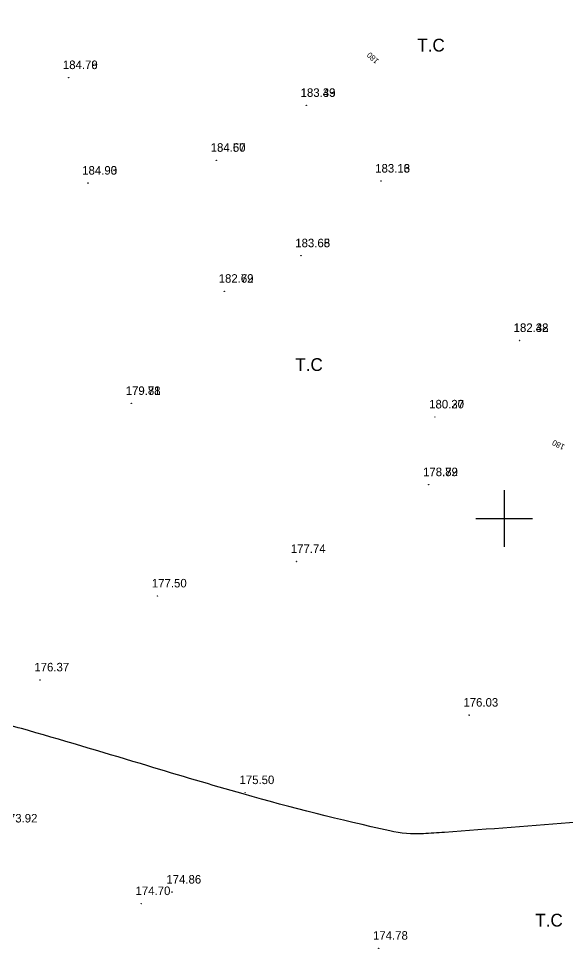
# Model space of a CAD drawing. Extents: x -83928 to -81707, y 15464 to 18601.
# Drawn here: x -83571.1 to -83377.7, y 16848.6 to 17176.1 of the extents above; entities that cross this region are included whole.
import ezdxf
from ezdxf.enums import TextEntityAlignment as Align

# ---------------------------------------------------------------- set-up
doc = ezdxf.new("R2010")
doc.units = 0
doc.header["$MEASUREMENT"] = 0
doc.linetypes.add('ACAD_ISO03W100', pattern=[30, 12, -18])
doc.linetypes.add('Parcelle', pattern=[1.2, 0.8, -0.4])
for name, color, linetype in [('ALT', 7, 'Continuous'), ('Carroyage 1', 7, 'Continuous'), ('CNiv_1', 1, 'Continuous'), ('CONST', 7, 'Continuous'), ('Cotation CN', 6, 'Continuous'), ('ECOULEMENT', 160, 'ACAD_ISO03W100'), ('POINTS', 3, 'Continuous')]:
    doc.layers.add(name, color=color, linetype=linetype)

# ---------------------------------------------------------------- blocks, each defined once
blk = doc.blocks.new('CotaCNiv')
at = {"invisible_edges": 15}
blk.add_3dface([(-0.5, -0.5), (0.5, -0.5), (0.5, 0.5), (-0.5, 0.5)], dxfattribs=at)
blk.add_3dface([(-0.5, -0.5), (0.5, -0.5), (0.5, 0.5), (-0.5, 0.5)], dxfattribs=at)
blk.add_attdef('ALTCNIV', text='', height=0.4).set_placement((0, 0), align=Align.MIDDLE)

msp = doc.modelspace()

# ---------------------------------------------------------------- linework, layer by layer
at = {"layer": 'Carroyage 1'}
for p, q in [((-83400, 17010), (-83400, 17000)), ((-83410, 17000), (-83390, 17000)), ((-83410, 17000), (-83390, 17000)), ((-83400, 17000), (-83400, 16990))]:
    msp.add_line(p, q, dxfattribs=at)
at = {"layer": 'CNiv_1', "elevation": 175}
msp.add_lwpolyline([(-83374, 16893, -0.000862), (-83421.07, 16889.46, -0.005463), (-83428.5, 16889, -0.067204), (-83440.37, 16889.98, -0.014968), (-83492, 16903, -0.004558), (-83525.6, 16912.88, 0.003638), (-83567.67, 16925.33, 0.017001), (-83587.1, 16930.23, -0.017484)], format="xyb", dxfattribs=at)
at = {"layer": 'ECOULEMENT', "linetype": 'ByBlock', "extrusion": (0.000932032, -0.005533, 0.999984), "elevation": 31.48}
for points in [[(-83505.48, 17305.57), (-83476.11, 17289.41), (-83458.77, 17277.35), (-83454.81, 17255.58), (-83461.11, 17235.59), (-83461.24, 17231.75), (-83459.63, 17227.3), (-83456.04, 17225.82), (-83443.11, 17223.51), (-83416.6, 17221.72), (-83410.91, 17223.45), (-83407.73, 17227.33), (-83407.93, 17239.43), (-83410.41, 17248.34), (-83413.63, 17256.25), (-83413.88, 17258.85), (-83412.92, 17259.34), (-83411.15, 17258.6), (-83393.45, 17231.27), (-83386.58, 17222.91), (-83376.49, 17213.4), (-83365.29, 17207.58), (-83347.12, 17202.71), (-83332.4, 17195.01), (-83318.41, 17181.16), (-83309.55, 17167.67)], [(-83443.23, 17218.51), (-83416.02, 17216.67), (-83408, 17219.11), (-83402.7, 17225.58), (-83402.89, 17236.64), (-83397.49, 17228.32), (-83390.24, 17219.49), (-83379.41, 17209.28), (-83367.11, 17202.89), (-83348.95, 17198.03), (-83335.38, 17190.93), (-83322.3, 17177.98), (-83313.73, 17164.93)]]:
    msp.add_lwpolyline(points, dxfattribs=at)
at = {"layer": 'ECOULEMENT', "linetype": 'ByBlock'}
msp.add_open_spline([(-83525.14, 17303.6, 202.51), (-83525.28, 17296.02, 202.42), (-83525.74, 17270.83, 202.11), (-83451.94, 17287.16, 202.08), (-83493.93, 17238.83, 201.63), (-83471.91, 17201.99, 201.12), (-83459.32, 17228.24, 201.39), (-83439.01, 17179.31, 200.74), (-83398.49, 17202.28, 200.89), (-83358.7, 17190.42, 200.62), (-83341.85, 17160.37, 200.21), (-83318.8, 17150.65, 200.02), (-83308.96, 17143.29, 199.9), (-83308.94, 17143.28, 199.9)], degree=3, knots=[0, 0, 0, 0, 19.919287, 66.163946, 115.959373, 134.84595, 147.715325, 170.166661, 229.505256, 253.244601, 288.827492, 325.704265, 325.754328, 325.754328, 325.754328, 325.754328], dxfattribs=at)
msp.add_open_spline([(-83525.14, 17303.6, 202.51), (-83525.28, 17296.02, 202.42), (-83525.74, 17270.83, 202.11), (-83451.94, 17287.16, 202.08), (-83493.93, 17238.83, 201.63), (-83471.91, 17201.99, 201.12), (-83459.32, 17228.24, 201.39), (-83439.01, 17179.31, 200.74), (-83398.49, 17202.28, 200.89), (-83358.7, 17190.42, 200.62), (-83341.85, 17160.37, 200.21), (-83318.8, 17150.65, 200.02), (-83308.96, 17143.29, 199.9), (-83308.94, 17143.28, 199.9)], degree=3, knots=[0, 0, 0, 0, 19.919287, 66.163946, 115.959373, 134.84595, 147.715325, 170.166661, 229.505256, 253.244601, 288.827492, 325.704265, 325.754328, 325.754328, 325.754328, 325.754328], dxfattribs=at)
at = {"layer": 'ECOULEMENT', "linetype": 'Parcelle'}
msp.add_open_spline([(-83448.7, 17215.68, 201.21), (-83448.45, 17215.32, 201.2), (-83448.2, 17214.95, 201.2), (-83447.04, 17213.22, 201.17), (-83446.14, 17211.83, 201.15), (-83444.36, 17209.18, 201.12), (-83443.47, 17207.92, 201.1), (-83442.14, 17206.21, 201.07), (-83441.68, 17205.66, 201.07), (-83440.74, 17204.63, 201.05), (-83440.27, 17204.15, 201.04), (-83438.85, 17202.81, 201.02), (-83437.89, 17202.06, 201.01), (-83435.55, 17200.5, 200.98), (-83434.16, 17199.8, 200.97), (-83431.23, 17198.72, 200.95), (-83429.7, 17198.34, 200.94), (-83426.48, 17197.84, 200.92), (-83424.79, 17197.73, 200.92), (-83421.25, 17197.72, 200.91), (-83419.41, 17197.83, 200.9), (-83414.51, 17198.31, 200.89), (-83411.37, 17198.8, 200.89), (-83404.9, 17199.86, 200.88), (-83401.56, 17200.43, 200.88), (-83394.73, 17201.31, 200.87), (-83391.25, 17201.61, 200.86), (-83386.63, 17201.58, 200.84), (-83385.55, 17201.53, 200.84), (-83383.39, 17201.38, 200.83), (-83382.32, 17201.27, 200.83), (-83379.12, 17200.85, 200.81), (-83377.02, 17200.43, 200.8), (-83370.85, 17198.78, 200.76), (-83366.92, 17197.14, 200.73), (-83362.21, 17194.3, 200.68), (-83361.14, 17193.58, 200.67), (-83359.08, 17192.06, 200.64), (-83358.09, 17191.27, 200.63), (-83354.75, 17188.36, 200.58), (-83352.6, 17186.11, 200.55), (-83348.56, 17181.54, 200.48), (-83346.66, 17179.22, 200.45), (-83342.93, 17174.72, 200.38), (-83341.09, 17172.55, 200.35), (-83338.24, 17169.52, 200.31), (-83337.25, 17168.53, 200.29), (-83334.25, 17165.78, 200.25), (-83332.08, 17164.1, 200.22), (-83327.46, 17160.89, 200.17), (-83325.02, 17159.36, 200.14), (-83319.97, 17156.3, 200.09), (-83317.37, 17154.78, 200.06), (-83312.99, 17152.08, 200.02), (-83311.21, 17150.96, 200), (-83309.45, 17149.77, 199.98)], degree=3, knots=[160.719011, 160.719011, 160.719011, 160.719011, 161.737018, 161.737018, 165.51899, 165.51899, 169.300963, 169.300963, 171.385845, 171.385845, 173.470727, 173.470727, 177.640492, 177.640492, 183.510158, 183.510158, 189.379824, 189.379824, 195.24949, 195.24949, 201.119155, 201.119155, 210.301728, 210.301728, 219.484301, 219.484301, 228.666873, 228.666873, 231.481073, 231.481073, 234.295272, 234.295272, 239.923671, 239.923671, 251.18047, 251.18047, 254.634197, 254.634197, 258.087924, 258.087924, 266.799629, 266.799629, 275.511334, 275.511334, 284.223039, 284.223039, 288.78013, 288.78013, 297.730147, 297.730147, 306.680164, 306.680164, 315.630181, 315.630181, 321.694088, 321.694088, 321.694088, 321.694088], dxfattribs=at)
at = {"layer": 'POINTS', "extrusion": (0.002059, -0.012217, 0.999923)}
for centre in [(-83553.78, 17154.39, -182.42), (-83553.76, 17154.4, -182.42), (-83469.99, 17144.6, -182.42), (-83469.97, 17144.61, -182.42), (-83501.68, 17125.26, -182.42), (-83501.67, 17125.28, -182.42), (-83546.96, 17117.21, -182.42), (-83546.95, 17117.23, -182.42), (-83443.71, 17117.93, -182.42), (-83443.69, 17117.95, -182.42), (-83471.87, 17091.62, -182.42), (-83471.86, 17091.63, -182.42), (-83498.86, 17079.13, -182.42), (-83498.86, 17079.12, -182.42), (-83394.92, 17061.78, -182.42), (-83394.9, 17061.8, -182.42), (-83531.63, 17039.6, -182.42), (-83531.61, 17039.61, -182.42), (-83424.69, 17034.84, -182.42), (-83424.68, 17034.86, -182.42), (-83426.83, 17010.99, -182.42), (-83426.83, 17010.98, -182.42), (-83473.46, 16983.93, -182.42), (-83473.45, 16983.94, -182.42), (-83522.4, 16971.79, -182.42), (-83522.4, 16971.77, -182.42), (-83563.84, 16942.2, -182.42), (-83563.82, 16942.22, -182.42), (-83412.62, 16929.78, -182.42), (-83412.61, 16929.8, -182.42), (-83491.52, 16902.51, -182.42), (-83491.52, 16902.49, -182.42), (-83517.3, 16867.44, -182.42), (-83517.29, 16867.46, -182.42), (-83528.16, 16863.4, -182.42), (-83528.15, 16863.42, -182.42), (-83444.48, 16847.68, -182.42), (-83444.46, 16847.69, -182.42)]:
    msp.add_circle(centre, 0.05, dxfattribs=at)

# ---------------------------------------------------------------- block references
at = {"layer": 'Cotation CN'}
ref = msp.add_blockref('CotaCNiv', (-83446.31, 17162.23, 10180), dxfattribs=dict(at, xscale=5.333333333331659, yscale=3, rotation=136.6901536556852))
ref.add_attrib('ALTCNIV', '180', dxfattribs={"height": 2, "rotation": 136.6902}).set_placement((-83446.31, 17162.23, 180), align=Align.MIDDLE_CENTER)
ref = msp.add_blockref('CotaCNiv', (-83380.9, 17025.95, 10180), dxfattribs=dict(at, xscale=5.333333333338379, yscale=3, rotation=154.1219540430256))
ref.add_attrib('ALTCNIV', '180', dxfattribs={"height": 2, "rotation": 154.122}).set_placement((-83380.9, 17025.95, 180), align=Align.MIDDLE_CENTER)

# ---------------------------------------------------------------- texts
at = {"layer": 'ALT', "extrusion": (0.002059, -0.012217, 0.999923)}
for s, p in [('184.76', (-83555.78, 17157.39, -182.42)), ('184.79', (-83555.76, 17157.4, -182.42)), ('183.39', (-83471.99, 17147.6, -182.42)), ('183.43', (-83471.97, 17147.61, -182.42)), ('184.57', (-83503.68, 17128.26, -182.42)), ('184.60', (-83503.67, 17128.28, -182.42)), ('184.90', (-83548.96, 17120.21, -182.42)), ('184.93', (-83548.95, 17120.23, -182.42)), ('183.13', (-83445.71, 17120.93, -182.42)), ('183.16', (-83445.69, 17120.95, -182.42)), ('183.65', (-83473.87, 17094.62, -182.42)), ('183.68', (-83473.86, 17094.63, -182.42)), ('182.72', (-83500.86, 17082.13, -182.42)), ('182.69', (-83500.86, 17082.12, -182.42)), ('182.38', (-83396.92, 17064.78, -182.42)), ('182.42', (-83396.9, 17064.8, -182.42)), ('179.78', (-83533.63, 17042.6, -182.42)), ('179.81', (-83533.61, 17042.61, -182.42)), ('180.27', (-83426.69, 17037.84, -182.42)), ('180.30', (-83426.68, 17037.86, -182.42)), ('178.82', (-83428.83, 17013.99, -182.42)), ('178.79', (-83428.83, 17013.98, -182.42)), ('177.74', (-83475.45, 16986.94, -182.42)), ('177.50', (-83524.4, 16974.79, -182.42)), ('176.37', (-83565.81, 16945.22, -182.42)), ('176.03', (-83414.61, 16932.8, -182.42)), ('175.50', (-83493.52, 16905.51, -182.42)), ('173.92', (-83577.01, 16891.99, -182.42)), ('174.86', (-83519.29, 16870.46, -182.42)), ('174.70', (-83530.15, 16866.42, -182.42)), ('174.78', (-83446.46, 16850.69, -182.42))]:
    msp.add_text(s, height=3, rotation=359.9958, dxfattribs=at).set_placement(p)
at = {"layer": 'CONST', "linetype": 'ByBlock', "extrusion": (0.000932032, -0.005533, 0.999984)}
for p in [(-83430.62, 17163.89, -162.28), (-83473.6, 17051.36, -162.28), (-83389.03, 16855.66, -162.28)]:
    msp.add_text('T.C', height=4.5, rotation=0.0032, dxfattribs=at).set_placement(p)

doc.saveas('drawing.dxf')
